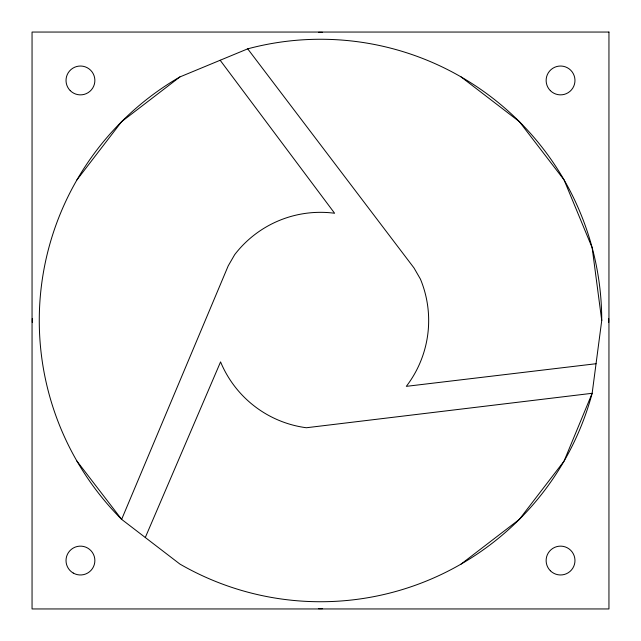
<?xml version="1.0" encoding="UTF-8"?>
<svg xmlns="http://www.w3.org/2000/svg" width="641" height="641" viewBox="0 0 641 641"><rect width="100%" height="100%" fill="white"/><g stroke="black" fill="none" stroke-linecap="round" stroke-linejoin="round"><path stroke-width="0.96" d="M32.306 318.537L32.306 322.463M461.119 564.056L519.362 519.362L564.056 461.119L592.156 393.294L601.739 320.5L592.156 247.706L564.056 179.881L519.362 121.638L461.119 76.944M608.694 322.463L608.694 318.537M145.291 537.519L220.568 361.893A108.169 108.169 0 0 0 306.382 427.747L592.156 393.294M76.944 179.881L121.638 121.638L179.881 76.944L247.706 48.844A281.239 281.239 0 0 1 601.739 320.5M318.537 32.306L322.463 32.306M322.463 608.694L318.537 608.694M596.05 363.727L406.314 386.347A108.169 108.169 0 0 0 420.432 279.107L413.966 267.898L247.706 48.844M76.944 461.119L121.638 519.362L179.881 564.056A281.239 281.239 0 0 0 591.899 394.239M220.159 60.254L334.618 213.253A108.169 108.169 0 0 0 234.686 254.653L228.212 265.855L121.638 519.362A281.239 281.239 0 0 1 179.881 76.944M608.95 32.05L32.05 32.05L32.05 608.95L608.95 608.95L608.95 32.05M550.355 570.754A14.422 14.422 0 0 0 574.48 564.288A14.422 14.422 0 0 0 556.821 546.621A14.422 14.422 0 0 0 550.355 570.754M73.234 573.046A14.422 14.422 0 0 0 94.868 560.555A14.422 14.422 0 0 0 73.234 548.063A14.422 14.422 0 0 0 73.234 573.046M70.246 90.645A14.422 14.422 0 0 0 94.379 84.179A14.422 14.422 0 0 0 76.712 66.52A14.422 14.422 0 0 0 70.246 90.645M550.355 90.645A14.422 14.422 0 0 0 574.48 84.179A14.422 14.422 0 0 0 556.821 66.52A14.422 14.422 0 0 0 550.355 90.645"/></g></svg>
